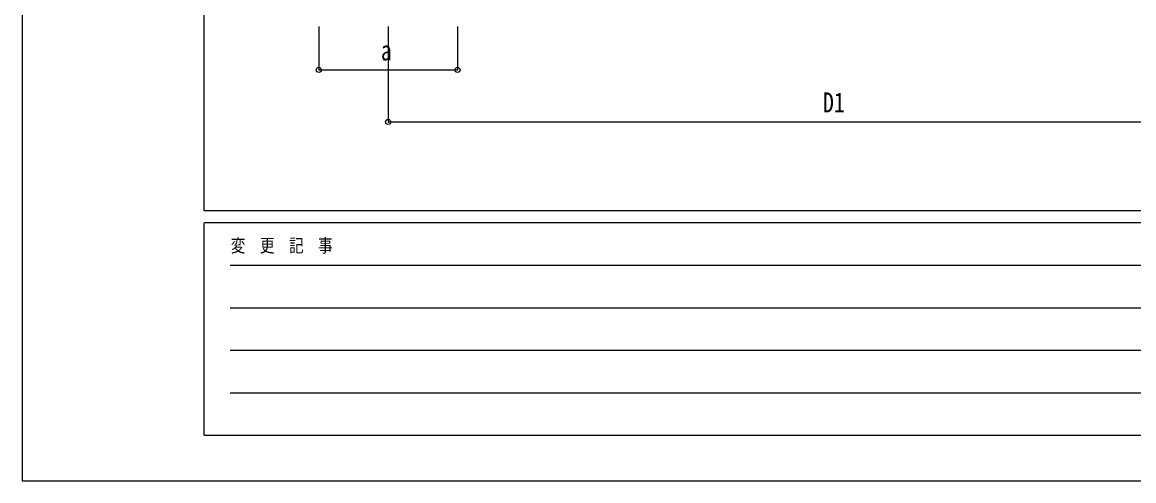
# Model space of a CAD drawing. Units: millimetres, scale not verified. Extents: x -14718 to 14718, y -10396 to 10396.
# Drawn here: x -14718 to -8308, y -10394 to -7749 of the extents above; entities that cross this region are included whole.
import ezdxf
from ezdxf.enums import TextEntityAlignment as Align

# ---------------------------------------------------------------- set-up
doc = ezdxf.new("R2010")
doc.units = ezdxf.units.MM
doc.header["$LTSCALE"] = 50
doc.layers.add('0-5_YKK_D', color=6, linetype='Continuous')
doc.layers.add('0-6_YKK_ZWAK', color=7, linetype='Continuous')
doc.styles.add('ＭＳ ゴシック', font='')
doc.styles.get('ＭＳ ゴシック').set_extended_font_data('MS Gothic')

msp = doc.modelspace()

# ---------------------------------------------------------------- linework, layer by layer
at = {"layer": '0-5_YKK_D'}
for p, q in [((-13007.43, -7774.3), (-13007.43, -8025.3)), ((-12607.43, -7774.3), (-12607.43, -8325.3)), ((-12207.43, -7774.3), (-12207.43, -8025.3)), ((-13007.43, -8024.3), (-12207.43, -8024.3)), ((-12607.43, -8324.3), (-7407.43, -8324.3))]:
    msp.add_line(p, q, dxfattribs=at)
for centre in [(-13007.43, -8024.3), (-12207.43, -8024.3), (-12607.43, -8324.3)]:
    msp.add_circle(centre, 14.88, dxfattribs=at)
at = {"layer": '0-6_YKK_ZWAK'}
for p, q in [((-13667.43, -8836.3), (-13667.43, 9713.7)), ((13632.57, -8836.3), (-13667.43, -8836.3)), ((-4567.43, -8906.3), (-13667.43, -8906.3)), ((-13667.43, -10131.3), (-13667.43, -8906.3)), ((-13518.68, -9151.3), (-4742.43, -9151.3)), ((-13518.68, -9396.3), (-4742.43, -9396.3)), ((-13518.68, -9641.3), (-4742.43, -9641.3)), ((-13518.68, -9886.3), (-4742.43, -9886.3)), ((-13667.43, -10131.3), (-4567.43, -10131.3))]:
    msp.add_line(p, q, dxfattribs=at)
msp.add_lwpolyline([(-14717.5, -10393.8), (14717.5, -10393.8), (14717.5, 10396.2), (-14717.5, 10396.2)], close=True, dxfattribs=at)

# ---------------------------------------------------------------- texts
at = {"layer": '0-5_YKK_D', "style": 'ＭＳ ゴシック', "width": 0.8}
for s, p in [('a', (-12649.43, -8004.3)), ('D1', (-10099.83, -8304.3))]:
    msp.add_text(s, height=115.5, dxfattribs=at).set_placement(p, align=Align.BOTTOM_LEFT)
at = {"layer": '0-6_YKK_ZWAK', "style": 'ＭＳ ゴシック', "width": 0.8}
msp.add_text('変  更  記  事', height=76.98, dxfattribs=at).set_placement((-13514.59, -9098.8), align=Align.BOTTOM_LEFT)

doc.saveas('drawing.dxf')
